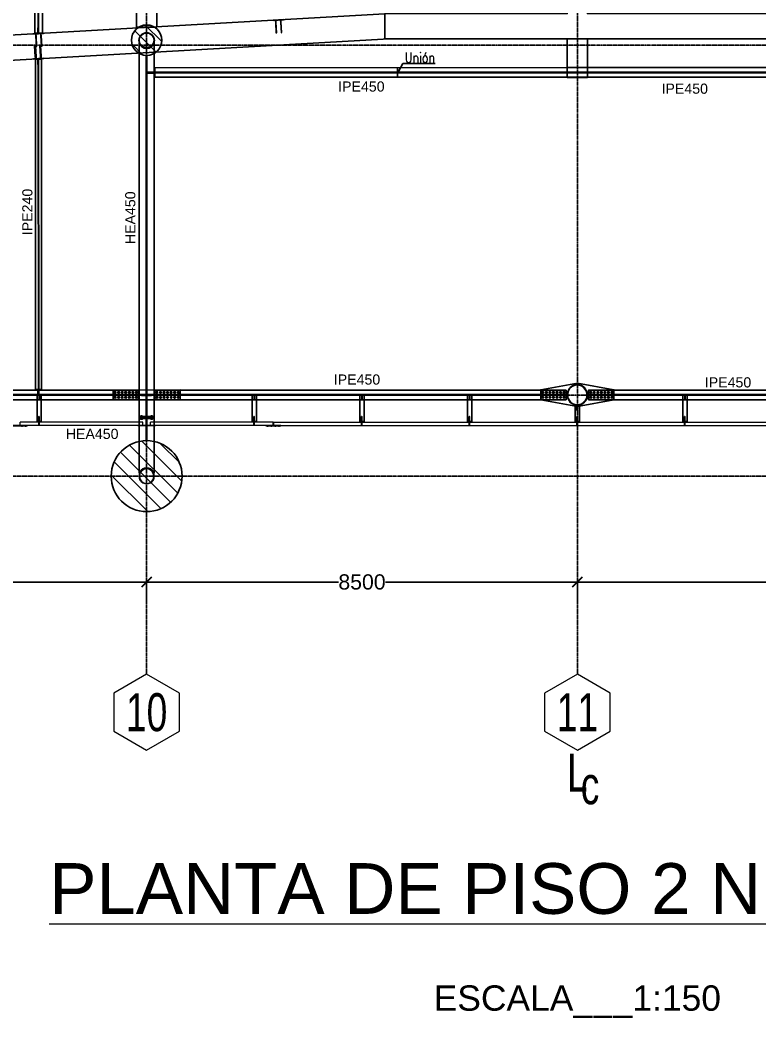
# Model space of a CAD drawing. Header units: millimetres. Extents: x -12345 to 95575, y -10691 to 31862.
# Drawn here: x 31500 to 46085, y -10691 to 9000 of the extents above; entities that cross this region are included whole.
import ezdxf
from ezdxf.enums import TextEntityAlignment as Align

# ---------------------------------------------------------------- set-up
doc = ezdxf.new("R2010")
doc.units = ezdxf.units.MM
doc.header["$LTSCALE"] = 0.9
doc.linetypes.add('DXK_LINE_DOT3', pattern=[5.9187, 2.979, -0.9799, 0.9799, -0.9799])
doc.layers.get('0').update_dxf_attribs({"color": 255})
for name, color, linetype, lineweight in [('0-1', 7, 'Continuous', 5), ('E_COLUMNAS', 1, 'Continuous', 18), ('E_COLUMNAS-1', 1, 'Continuous', 25), ('E_TEXTO', 3, 'Continuous', 9), ('E_VIGAS-1', 254, 'Continuous', 25), ('E_VIGAS-2', 5, 'Continuous', 25), ('HCB-TEXT-H1', 6, 'Continuous', 18), ('HCB-TEXT-H2', 4, 'Continuous', 18), ('HCB_EJES', 1, 'DXK_LINE_DOT3', 9), ('HCB_VARILLA', 5, 'Continuous', 15), ('TUBO-REDONDO', 1, 'Continuous', 9)]:
    doc.layers.add(name, color=color, linetype=linetype, lineweight=lineweight)
for name, color, linetype in [('COTAS', 8, 'Continuous'), ('HCB-EJES', 1, 'Continuous'), ('HCB-PLATINAS', 3, 'Continuous'), ('HCB-ROTULOS', 2, 'Continuous'), ('HCB_ALMA', 252, 'Continuous'), ('HCB_PANTALLAS', 6, 'Continuous'), ('HCB_PLATINA', 4, 'Continuous'), ('HCB_VIGAS', 4, 'Continuous'), ('UNIÒN', 6, 'Continuous')]:
    doc.layers.add(name, color=color, linetype=linetype)
doc.styles.add('CNI_COTAS', font='romans.shx', dxfattribs={"width": 0.8})
doc.styles.add('VERDANA', font='arial.ttf')
doc.dimstyles.new('1.125', dxfattribs={"dimscale": 0, "dimtxt": 300, "dimasz": 200, "dimexe": 4, "dimexo": 4, "dimgap": 15, "dimtad": 0, "dimdec": 0, "dimzin": 4, "dimdsep": 46, "dimtxsty": 'VERDANA', "dimblk": 'ARCHTICK', "dimcen": -10, "dimclrd": 256, "dimclrt": 3, "dimadec": 0, "dimazin": 0, "dimtfac": 1, "dimtdec": 0, "dimtmove": 2, "dimatfit": 0, "dimldrblk": 'OBLIQUE', "dimfxl": 0.05, "dimtolj": 1, "dimtzin": 0, "dimarcsym": 0})
doc.dimstyles.new('UNIÒN', dxfattribs={"dimscale": 0, "dimtxt": 200, "dimasz": 60, "dimexe": 4, "dimexo": 4, "dimgap": 15, "dimtad": 1, "dimdec": 0, "dimzin": 4, "dimdsep": 46, "dimtxsty": 'CNI_COTAS', "dimcen": -0.09, "dimclrd": 6, "dimclrt": 3, "dimadec": 0, "dimazin": 0, "dimtfac": 1, "dimtdec": 0, "dimtmove": 2, "dimatfit": 0, "dimfxl": 0.05, "dimtolj": 1, "dimtzin": 0, "dimarcsym": 0})

# ---------------------------------------------------------------- blocks, each defined once
blk = doc.blocks.new('_ArchTick')
at = {"color": 0, "linetype": 'ByBlock', "const_width": 0.15}
blk.add_lwpolyline([(-0.5, -0.5), (0.5, 0.5)], dxfattribs=at)
blk = doc.blocks.new('*D108')
at = {"layer": 'COTAS', "color": 0, "lineweight": -2, "transparency": 16777216}
for p, q in [((25500, -2507), (25500, -2085)), ((34000, -2507), (34000, -2085))]:
    blk.add_line(p, q, dxfattribs=at)
at = {"layer": 'COTAS', "lineweight": -2, "transparency": 16777216}
for p, q in [((25500, -2089), (29287, -2089)), ((34000, -2089), (30213, -2089))]:
    blk.add_line(p, q, dxfattribs=at)
at = {"layer": 'Defpoints', "color": 0, "transparency": 16777216}
for p in [(25500, -2089), (25500, -2511), (34000, -2511)]:
    blk.add_point(p, dxfattribs=at)
at = {"layer": 'COTAS', "lineweight": -2, "transparency": 16777216, "xscale": 200, "yscale": 200, "zscale": 200, "rotation": 180}
blk.add_blockref('_ArchTick', (25500, -2089), dxfattribs=at)
at = {"layer": 'COTAS', "lineweight": -2, "transparency": 16777216, "xscale": 200, "yscale": 200, "zscale": 200}
blk.add_blockref('_ArchTick', (34000, -2089), dxfattribs=at)
at = {"layer": 'COTAS', "color": 3, "transparency": 16777216, "insert": (29750, -2089), "char_height": 300, "attachment_point": 5, "style": 'VERDANA'}
blk.add_mtext('\\A1;8500', dxfattribs=at)
blk = doc.blocks.new('_Oblique')
at = {"color": 0, "linetype": 'ByBlock', "lineweight": -2}
blk.add_line((-0.5, -0.5), (0.5, 0.5), dxfattribs=at)
blk = doc.blocks.new('*D109')
at = {"layer": 'COTAS', "color": 0, "lineweight": -2, "transparency": 16777216}
for p, q in [((34000, -2507), (34000, -2085)), ((42500, -2507), (42500, -2085))]:
    blk.add_line(p, q, dxfattribs=at)
at = {"layer": 'COTAS', "lineweight": -2, "transparency": 16777216}
for p, q in [((34000, -2089), (37787, -2089)), ((42500, -2089), (38713, -2089))]:
    blk.add_line(p, q, dxfattribs=at)
at = {"layer": 'Defpoints', "color": 0, "transparency": 16777216}
for p in [(34000, -2089), (34000, -2511), (42500, -2511)]:
    blk.add_point(p, dxfattribs=at)
at = {"layer": 'COTAS', "lineweight": -2, "transparency": 16777216, "xscale": 200, "yscale": 200, "zscale": 200, "rotation": 180}
blk.add_blockref('_ArchTick', (34000, -2089), dxfattribs=at)
at = {"layer": 'COTAS', "lineweight": -2, "transparency": 16777216, "xscale": 200, "yscale": 200, "zscale": 200}
blk.add_blockref('_ArchTick', (42500, -2089), dxfattribs=at)
at = {"layer": 'COTAS', "color": 3, "transparency": 16777216, "insert": (38250, -2089), "char_height": 300, "attachment_point": 5, "style": 'VERDANA'}
blk.add_mtext('\\A1;8500', dxfattribs=at)
blk = doc.blocks.new('*D110')
at = {"layer": 'COTAS', "color": 0, "lineweight": -2, "transparency": 16777216}
for p, q in [((42500, -2507), (42500, -2085)), ((51000, -2507), (51000, -2085))]:
    blk.add_line(p, q, dxfattribs=at)
at = {"layer": 'COTAS', "lineweight": -2, "transparency": 16777216}
for p, q in [((42500, -2089), (46287, -2089)), ((51000, -2089), (47213, -2089))]:
    blk.add_line(p, q, dxfattribs=at)
at = {"layer": 'Defpoints', "color": 0, "transparency": 16777216}
for p in [(42500, -2089), (42500, -2511), (51000, -2511)]:
    blk.add_point(p, dxfattribs=at)
at = {"layer": 'COTAS', "lineweight": -2, "transparency": 16777216, "xscale": 200, "yscale": 200, "zscale": 200, "rotation": 180}
blk.add_blockref('_ArchTick', (42500, -2089), dxfattribs=at)
at = {"layer": 'COTAS', "lineweight": -2, "transparency": 16777216, "xscale": 200, "yscale": 200, "zscale": 200}
blk.add_blockref('_ArchTick', (51000, -2089), dxfattribs=at)
at = {"layer": 'COTAS', "color": 3, "transparency": 16777216, "insert": (46750, -2089), "char_height": 300, "attachment_point": 5, "style": 'VERDANA'}
blk.add_mtext('\\A1;8500', dxfattribs=at)

msp = doc.modelspace()

# ---------------------------------------------------------------- hatches: boundary and pattern name
at = {"layer": 'E_COLUMNAS'}
h = msp.add_hatch(dxfattribs=at)
h.set_pattern_fill('FP_22', color=256, scale=1000, style=0, pattern_type=2)
h.set_pattern_definition([(135, (82662.18, -140662), (-159.09903, -159.09903), [])])
h.paths.add_polyline_path([(34000.2, 8300), (34058.7, 8305.8), (34115, 8322.8), (34166.8, 8350.6), (34212.3, 8387.9), (34249.6, 8433.3), (34277.3, 8485.2), (34294.4, 8541.5), (34300.2, 8600), (34293.4, 8661.7), (34277.3, 8714.8), (34249.6, 8766.7), (34212.3, 8812.1), (34166.8, 8849.4), (34115, 8877.2), (34058.7, 8894.2), (34000.2, 8900), (33941.6, 8894.2), (33885.4, 8877.2), (33833.5, 8849.4), (33788, 8812.1), (33750.7, 8766.7), (33723, 8714.8), (33705.9, 8658.5), (33700.2, 8600), (33705.9, 8541.5), (33723, 8485.2), (33750.7, 8433.3), (33788, 8387.9), (33833.5, 8350.6), (33885.4, 8322.8), (33941.6, 8305.8)])
h = msp.add_hatch(dxfattribs=at)
h.set_pattern_fill('FP_1', color=256, scale=1000, style=0, pattern_type=2)
h.set_pattern_definition([(135, (82662.1, -140662.42), (-159.09903, -159.09903), [])])
h.paths.add_polyline_path([(34000, -700), (34091.4, -694), (34181.2, -676.1), (34267.9, -646.7), (34350, -606.2), (34426.1, -555.3), (34495, -495), (34555.3, -426.1), (34606.2, -350), (34646.7, -267.9), (34676.1, -181.2), (34694, -91.4), (34700, 0), (34694, 91.4), (34676.1, 181.2), (34646.7, 267.9), (34606.2, 350), (34555.3, 426.1), (34495, 495), (34426.1, 555.3), (34350, 606.2), (34267.9, 646.7), (34181.2, 676.1), (34091.4, 694), (34000, 700), (33908.6, 694), (33818.8, 676.1), (33732.1, 646.7), (33650, 606.2), (33573.9, 555.3), (33505, 495), (33444.7, 426.1), (33393.8, 350), (33353.3, 267.9), (33323.9, 181.2), (33306, 91.4), (33300, 0), (33306, -91.4), (33323.9, -181.2), (33353.3, -267.9), (33393.8, -350), (33444.7, -426.1), (33505, -495), (33573.9, -555.3), (33650, -606.2), (33732.1, -646.7), (33818.8, -676.1), (33908.6, -694)])

# ---------------------------------------------------------------- linework, layer by layer
at = {"color": 1, "linetype": 'Continuous'}
for centre, radius, start, end in [((33377.3, 1653.4), 11.5, 18, 198), ((33377.3, 1653.4), 11.5, 198, 18), ((33377.3, 1653.4), 10, 90, 270), ((33377.3, 1653.4), 10, 270, 90), ((33447.3, 1653.4), 11.5, 18, 198), ((33447.3, 1653.4), 11.5, 198, 18), ((33447.3, 1653.4), 10, 90, 270), ((33447.3, 1653.4), 10, 270, 90), ((33517.3, 1653.4), 11.5, 18, 198), ((33517.3, 1653.4), 11.5, 198, 18), ((33517.3, 1653.4), 10, 90, 270), ((33517.3, 1653.4), 10, 270, 90), ((33587.3, 1653.4), 11.5, 18, 198), ((33587.3, 1653.4), 11.5, 198, 18), ((33587.3, 1653.4), 10, 90, 270), ((33587.3, 1653.4), 10, 270, 90), ((33657.3, 1653.4), 11.5, 18, 198), ((33657.3, 1653.4), 11.5, 198, 18), ((33657.3, 1653.4), 10, 90, 270), ((33657.3, 1653.4), 10, 270, 90), ((33727.3, 1653.4), 11.5, 18, 198), ((33727.3, 1653.4), 11.5, 198, 18), ((33727.3, 1653.4), 10, 90, 270), ((33727.3, 1653.4), 10, 270, 90), ((33797.3, 1653.4), 11.5, 18, 198), ((33797.3, 1653.4), 11.5, 198, 18), ((33797.3, 1653.4), 10, 90, 270), ((33797.3, 1653.4), 10, 270, 90), ((34202.6, 1653.4), 11.5, 18.07296, 198.07296), ((34202.6, 1653.4), 11.5, 198.07296, 18.07296), ((34202.6, 1653.4), 10, 90.07296, 270.07296), ((34202.6, 1653.4), 10, 270.07296, 90.07296), ((34272.6, 1653.5), 11.5, 18.07296, 198.07296), ((34272.6, 1653.5), 11.5, 198.07296, 18.07296), ((34272.6, 1653.5), 10, 90.07296, 270.07296), ((34272.6, 1653.5), 10, 270.07296, 90.07296), ((34342.6, 1653.6), 11.5, 18.07296, 198.07296), ((34342.6, 1653.6), 11.5, 198.07296, 18.07296), ((34342.6, 1653.6), 10, 90.07296, 270.07296), ((34342.6, 1653.6), 10, 270.07296, 90.07296), ((34412.6, 1653.6), 11.5, 18.07296, 198.07296), ((34412.6, 1653.6), 11.5, 198.07296, 18.07296), ((34412.6, 1653.6), 10, 90.07296, 270.07296), ((34412.6, 1653.6), 10, 270.07296, 90.07296), ((34482.6, 1653.7), 11.5, 18.07296, 198.07296), ((34482.6, 1653.7), 11.5, 198.07296, 18.07296), ((34482.6, 1653.7), 10, 90.07296, 270.07296), ((34482.6, 1653.7), 10, 270.07296, 90.07296), ((34552.6, 1653.8), 11.5, 18.07296, 198.07296), ((34552.6, 1653.8), 11.5, 198.07296, 18.07296), ((34552.6, 1653.8), 10, 90.07296, 270.07296), ((34552.6, 1653.8), 10, 270.07296, 90.07296), ((34622.6, 1653.9), 11.5, 18.07296, 198.07296), ((34622.6, 1653.9), 11.5, 198.07296, 18.07296), ((34622.6, 1653.9), 10, 90.07296, 270.07296), ((34622.6, 1653.9), 10, 270.07296, 90.07296), ((41817, 1654), 11.5, 18.0268, 198.0268), ((41817, 1654), 11.5, 198.0268, 18.0268), ((41817, 1654), 10, 90.0268, 270.0268), ((41817, 1654), 10, 270.0268, 90.0268), ((41887, 1654), 11.5, 18.0268, 198.0268), ((41887, 1654), 11.5, 198.0268, 18.0268), ((41887, 1654), 10, 90.0268, 270.0268), ((41887, 1654), 10, 270.0268, 90.0268), ((41957, 1654.1), 11.5, 18.0268, 198.0268), ((41957, 1654.1), 11.5, 198.0268, 18.0268), ((41957, 1654.1), 10, 90.0268, 270.0268), ((41957, 1654.1), 10, 270.0268, 90.0268), ((42027, 1654.1), 11.5, 18.0268, 198.0268), ((42027, 1654.1), 11.5, 198.0268, 18.0268), ((42027, 1654.1), 10, 90.0268, 270.0268), ((42027, 1654.1), 10, 270.0268, 90.0268), ((42097, 1654.1), 11.5, 18.0268, 198.0268), ((42097, 1654.1), 11.5, 198.0268, 18.0268), ((42097, 1654.1), 10, 90.0268, 270.0268), ((42097, 1654.1), 10, 270.0268, 90.0268), ((42167, 1654.2), 11.5, 18.0268, 198.0268), ((42167, 1654.2), 11.5, 198.0268, 18.0268), ((42167, 1654.2), 10, 90.0268, 270.0268), ((42167, 1654.2), 10, 270.0268, 90.0268), ((42237, 1654.2), 11.5, 18.0268, 198.0268), ((42237, 1654.2), 11.5, 198.0268, 18.0268), ((42237, 1654.2), 10, 90.0268, 270.0268), ((42237, 1654.2), 10, 270.0268, 90.0268), ((42763.1, 1653.4), 11.5, 18.0268, 198.0268), ((42763.1, 1653.4), 11.5, 198.0268, 18.0268), ((42763.1, 1653.4), 10, 90.0268, 270.0268), ((42763.1, 1653.4), 10, 270.0268, 90.0268), ((42833.1, 1653.4), 11.5, 18.0268, 198.0268), ((42833.1, 1653.4), 11.5, 198.0268, 18.0268), ((42833.1, 1653.4), 10, 90.0268, 270.0268), ((42833.1, 1653.4), 10, 270.0268, 90.0268), ((42903.1, 1653.5), 11.5, 18.0268, 198.0268), ((42903.1, 1653.5), 11.5, 198.0268, 18.0268), ((42903.1, 1653.5), 10, 90.0268, 270.0268), ((42903.1, 1653.5), 10, 270.0268, 90.0268), ((42973.1, 1653.5), 11.5, 18.0268, 198.0268), ((42973.1, 1653.5), 11.5, 198.0268, 18.0268), ((42973.1, 1653.5), 10, 90.0268, 270.0268), ((42973.1, 1653.5), 10, 270.0268, 90.0268), ((43043.1, 1653.5), 11.5, 18.0268, 198.0268), ((43043.1, 1653.5), 11.5, 198.0268, 18.0268), ((43043.1, 1653.5), 10, 90.0268, 270.0268), ((43043.1, 1653.5), 10, 270.0268, 90.0268), ((43113.1, 1653.6), 11.5, 18.0268, 198.0268), ((43113.1, 1653.6), 11.5, 198.0268, 18.0268), ((43113.1, 1653.6), 10, 90.0268, 270.0268), ((43113.1, 1653.6), 10, 270.0268, 90.0268), ((43183.1, 1653.6), 11.5, 18.0268, 198.0268), ((43183.1, 1653.6), 11.5, 198.0268, 18.0268), ((43183.1, 1653.6), 10, 90.0268, 270.0268), ((43183.1, 1653.6), 10, 270.0268, 90.0268), ((33377.3, 1553.4), 11.5, 18, 198), ((33377.3, 1553.4), 11.5, 198, 18), ((33377.3, 1553.4), 10, 90, 270), ((33377.3, 1553.4), 10, 270, 90), ((33447.3, 1553.4), 11.5, 18, 198), ((33447.3, 1553.4), 11.5, 198, 18), ((33447.3, 1553.4), 10, 90, 270), ((33447.3, 1553.4), 10, 270, 90), ((33517.3, 1553.4), 11.5, 18, 198), ((33517.3, 1553.4), 11.5, 198, 18), ((33517.3, 1553.4), 10, 90, 270), ((33517.3, 1553.4), 10, 270, 90), ((33587.3, 1553.4), 11.5, 18, 198), ((33587.3, 1553.4), 11.5, 198, 18), ((33587.3, 1553.4), 10, 90, 270), ((33587.3, 1553.4), 10, 270, 90), ((33657.3, 1553.4), 11.5, 18, 198), ((33657.3, 1553.4), 11.5, 198, 18), ((33657.3, 1553.4), 10, 90, 270), ((33657.3, 1553.4), 10, 270, 90), ((33727.3, 1553.4), 11.5, 18, 198), ((33727.3, 1553.4), 11.5, 198, 18), ((33727.3, 1553.4), 10, 90, 270), ((33727.3, 1553.4), 10, 270, 90), ((33797.3, 1553.4), 11.5, 18, 198), ((33797.3, 1553.4), 11.5, 198, 18), ((33797.3, 1553.4), 10, 90, 270), ((33797.3, 1553.4), 10, 270, 90), ((34202.8, 1553.4), 11.5, 18.07296, 198.07296), ((34202.8, 1553.4), 11.5, 198.07296, 18.07296), ((34202.8, 1553.4), 10, 90.07296, 270.07296), ((34202.8, 1553.4), 10, 270.07296, 90.07296), ((34272.8, 1553.5), 11.5, 18.07296, 198.07296), ((34272.8, 1553.5), 11.5, 198.07296, 18.07296), ((34272.8, 1553.5), 10, 90.07296, 270.07296), ((34272.8, 1553.5), 10, 270.07296, 90.07296), ((34342.8, 1553.6), 11.5, 18.07296, 198.07296), ((34342.8, 1553.6), 11.5, 198.07296, 18.07296), ((34342.8, 1553.6), 10, 90.07296, 270.07296), ((34342.8, 1553.6), 10, 270.07296, 90.07296), ((34412.8, 1553.6), 11.5, 18.07296, 198.07296), ((34412.8, 1553.6), 11.5, 198.07296, 18.07296), ((34412.8, 1553.6), 10, 90.07296, 270.07296), ((34412.8, 1553.6), 10, 270.07296, 90.07296), ((34482.8, 1553.7), 11.5, 18.07296, 198.07296), ((34482.8, 1553.7), 11.5, 198.07296, 18.07296), ((34482.8, 1553.7), 10, 90.07296, 270.07296), ((34482.8, 1553.7), 10, 270.07296, 90.07296), ((34552.8, 1553.8), 11.5, 18.07296, 198.07296), ((34552.8, 1553.8), 11.5, 198.07296, 18.07296), ((34552.8, 1553.8), 10, 90.07296, 270.07296), ((34552.8, 1553.8), 10, 270.07296, 90.07296), ((34622.8, 1553.9), 11.5, 18.07296, 198.07296), ((34622.8, 1553.9), 11.5, 198.07296, 18.07296), ((34622.8, 1553.9), 10, 90.07296, 270.07296), ((34622.8, 1553.9), 10, 270.07296, 90.07296), ((41817.1, 1554), 11.5, 18.0268, 198.0268), ((41817.1, 1554), 11.5, 198.0268, 18.0268), ((41817.1, 1554), 10, 90.0268, 270.0268), ((41817.1, 1554), 10, 270.0268, 90.0268), ((41887.1, 1554), 11.5, 18.0268, 198.0268), ((41887.1, 1554), 11.5, 198.0268, 18.0268), ((41887.1, 1554), 10, 90.0268, 270.0268), ((41887.1, 1554), 10, 270.0268, 90.0268), ((41957.1, 1554.1), 11.5, 18.0268, 198.0268), ((41957.1, 1554.1), 11.5, 198.0268, 18.0268), ((41957.1, 1554.1), 10, 90.0268, 270.0268), ((41957.1, 1554.1), 10, 270.0268, 90.0268), ((42027.1, 1554.1), 11.5, 18.0268, 198.0268), ((42027.1, 1554.1), 11.5, 198.0268, 18.0268), ((42027.1, 1554.1), 10, 90.0268, 270.0268), ((42027.1, 1554.1), 10, 270.0268, 90.0268), ((42097.1, 1554.1), 11.5, 18.0268, 198.0268), ((42097.1, 1554.1), 11.5, 198.0268, 18.0268), ((42097.1, 1554.1), 10, 90.0268, 270.0268), ((42097.1, 1554.1), 10, 270.0268, 90.0268), ((42167.1, 1554.2), 11.5, 18.0268, 198.0268), ((42167.1, 1554.2), 11.5, 198.0268, 18.0268), ((42167.1, 1554.2), 10, 90.0268, 270.0268), ((42167.1, 1554.2), 10, 270.0268, 90.0268), ((42237.1, 1554.2), 11.5, 18.0268, 198.0268), ((42237.1, 1554.2), 11.5, 198.0268, 18.0268), ((42237.1, 1554.2), 10, 90.0268, 270.0268), ((42237.1, 1554.2), 10, 270.0268, 90.0268), ((42763.1, 1553.4), 11.5, 18.0268, 198.0268), ((42763.1, 1553.4), 11.5, 198.0268, 18.0268), ((42763.1, 1553.4), 10, 90.0268, 270.0268), ((42763.1, 1553.4), 10, 270.0268, 90.0268), ((42833.1, 1553.4), 11.5, 18.0268, 198.0268), ((42833.1, 1553.4), 11.5, 198.0268, 18.0268), ((42833.1, 1553.4), 10, 90.0268, 270.0268), ((42833.1, 1553.4), 10, 270.0268, 90.0268), ((42903.1, 1553.5), 11.5, 18.0268, 198.0268), ((42903.1, 1553.5), 11.5, 198.0268, 18.0268), ((42903.1, 1553.5), 10, 90.0268, 270.0268), ((42903.1, 1553.5), 10, 270.0268, 90.0268), ((42973.1, 1553.5), 11.5, 18.0268, 198.0268), ((42973.1, 1553.5), 11.5, 198.0268, 18.0268), ((42973.1, 1553.5), 10, 90.0268, 270.0268), ((42973.1, 1553.5), 10, 270.0268, 90.0268), ((43043.1, 1553.5), 11.5, 18.0268, 198.0268), ((43043.1, 1553.5), 11.5, 198.0268, 18.0268), ((43043.1, 1553.5), 10, 90.0268, 270.0268), ((43043.1, 1553.5), 10, 270.0268, 90.0268), ((43113.1, 1553.6), 11.5, 18.0268, 198.0268), ((43113.1, 1553.6), 11.5, 198.0268, 18.0268), ((43113.1, 1553.6), 10, 90.0268, 270.0268), ((43113.1, 1553.6), 10, 270.0268, 90.0268), ((43183.1, 1553.6), 11.5, 18.0268, 198.0268), ((43183.1, 1553.6), 11.5, 198.0268, 18.0268), ((43183.1, 1553.6), 10, 90.0268, 270.0268), ((43183.1, 1553.6), 10, 270.0268, 90.0268)]:
    msp.add_arc(centre, radius, start, end, dxfattribs=at)
at = {"layer": '0-1', "color": 8}
for p, q in [((31505, 1001.6), (31505, 1066.6)), ((33850, 1066.6), (31505, 1066.6)), ((33850, 1001.6), (31505, 1001.6)), ((33924.3, 1066.6), (33850, 1066.6)), ((33924.3, 1001.6), (33924.3, 1066.6)), ((34075.8, 1001.6), (34075.8, 1066.6)), ((34150, 1066.6), (34075.8, 1066.6)), ((36495, 1066.6), (34150, 1066.6)), ((36495, 1001.6), (34150, 1001.6)), ((36495, 1001.6), (36495, 1066.6)), ((36505, 1066.6), (36505, 1001.6)), ((36505, 1066.6), (48495, 1066.6)), ((36505, 1001.6), (48495, 1001.6))]:
    msp.add_line(p, q, dxfattribs=at)
at = {"layer": 'E_COLUMNAS', "linetype": 'Continuous'}
for points in [[(33847.7, -0.1, 1), (34152.7, 0.1, 1)], [(33857.7, 0.1, 1), (34142.7, 0, 1)]]:
    msp.add_lwpolyline(points, format="xyb", close=True, dxfattribs=at)
for radius in [152.5, 142.5]:
    msp.add_circle((34000, 8600), radius, dxfattribs=at)
at = {"layer": 'E_COLUMNAS-1'}
msp.add_lwpolyline([(34700, 0, 1), (33300, 0, 1)], format="xyb", close=True, dxfattribs=at)
msp.add_circle((34000, 8600), 300, dxfattribs=at)
at = {"layer": 'E_VIGAS-1', "color": 30, "true_color": 0xf26722}
for p, q in [((33800, 16649.9), (33800, 8856.7)), ((34200, 16649.9), (34200, 8856.7)), ((33800, 8856.7), (34200, 8856.7))]:
    msp.add_line(p, q, dxfattribs=at)
msp.add_lwpolyline([(42700.2, 8625.2), (42700.2, 7872.5), (42700.2, 7867.5), (42300.2, 7867.5), (42300.2, 7872.5), (42300.2, 8625.2)], dxfattribs=at)
at = {"layer": 'E_VIGAS-2', "color": 30, "true_color": 0xf26722}
msp.add_line((38789.3, 8625.2), (25500.2, 7872.1), dxfattribs=at)
msp.add_lwpolyline([(25500.2, 7872.1), (25500.2, 8372.1), (38700.2, 9120.9)], dxfattribs=at)
at = {"layer": 'HCB-EJES', "linetype": 'DXK_LINE_DOT3'}
for p, q in [((34000, -3906.8), (34000, 29407)), ((42500, -3906.8), (42500, 29407)), ((-10844.5, 8500), (94075, 8500)), ((-6888.4, 1600), (90118.8, 1600)), ((-10844.5, 0), (94075, 0))]:
    msp.add_line(p, q, dxfattribs=at)
at = {"layer": 'HCB-PLATINAS'}
for points in [[(36699.6, 9001.5), (36499.9, 8990), (36499.6, 8996), (36699.3, 9007.5)], [(31967.1, 8733), (31767.4, 8721.6), (31767.1, 8727.5), (31966.8, 8739)], [(31855.5, 8732.8), (31861.4, 8733.1), (31861.5, 8743), (31861.5, 8843), (31855.5, 8843), (31855.5, 8743)], [(31967, 8244.9), (31767.3, 8233), (31767.7, 8227), (31967.3, 8238.9)], [(31855.5, 8122.4), (31861.4, 8122.8), (31861.5, 8132.6), (31861.5, 8232.6), (31855.5, 8232.6), (31855.5, 8132.6)]]:
    msp.add_lwpolyline(points, close=True, dxfattribs=at)
at = {"layer": 'HCB_ALMA'}
for p, q in [((31860.4, 8750.7), (31860.4, 16751.3)), ((31867.5, 8750.7), (31867.5, 16751.3)), ((33990.7, 712.7), (33990.7, 8300)), ((34002.2, 712.7), (34002.2, 8300)), ((31864, 1708.3), (31860.4, 8216.8)), ((31871.1, 1708.3), (31867.5, 8216.8)), ((34159.1, 7967.2), (46714.5, 7967.1)), ((34159.1, 7957.8), (46714.5, 7957.8)), ((25709.4, 1608), (33838.2, 1608)), ((25709.4, 1598.6), (33836.4, 1598.6)), ((34156.4, 1607.9), (42285.3, 1607.9)), ((34156.4, 1598.5), (42283.5, 1598.5)), ((42709.4, 1608), (50838.2, 1608)), ((42709.4, 1598.6), (50836.4, 1598.6))]:
    msp.add_line(p, q, dxfattribs=at)
at = {"layer": 'HCB_EJES', "color": 40, "linetype": 'ByBlock', "true_color": 0xf8d731}
for points in [[(33350.5, -5031.8), (34000, -5406.8), (34649.5, -5031.8), (34649.5, -4281.8), (34000, -3906.8), (33350.5, -4281.8)], [(41850.5, -5031.8), (42500, -5406.8), (43149.5, -5031.8), (43149.5, -4281.8), (42500, -3906.8), (41850.5, -4281.8)]]:
    msp.add_lwpolyline(points, close=True, dxfattribs=at)
at = {"layer": 'HCB_PANTALLAS'}
msp.add_lwpolyline([(42700.1, 16375.3), (46300.1, 16375.3), (46300.1, 16875.3), (38700.1, 16875.3), (38700.1, 16375.3), (42300.1, 16375.3), (42300.1, 9125.3), (38700.1, 9125.3), (38700.1, 8625.3), (46300.1, 8625.3), (46300.1, 9125.3), (42700.1, 9125.3)], close=True, dxfattribs=at)
at = {"layer": 'HCB_PLATINA', "color": 8}
for p, q in [((31877, 1578.7), (31883, 1578.7)), ((36122.2, 1578.5), (36128.2, 1578.5)), ((38247.2, 1578.5), (38253.2, 1578.5)), ((40372.2, 1578.5), (40378.2, 1578.5)), ((44622.2, 1578.6), (44628.2, 1578.6))]:
    msp.add_line(p, q, dxfattribs=at)
at = {"layer": 'HCB_VARILLA', "color": 5}
for points in [[(36549.5, 8991.3), (36545.8, 8992.6), (36542.2, 8990.9), (36540.3, 8990), (36538.2, 8984.2), (36540.4, 8946.8), (36552.1, 8742.6), (36568.1, 8743.5), (36556.4, 8947.7), (36554.2, 8985.1), (36551.5, 8990.6)], [(36649.3, 8997.1), (36645.6, 8998.4), (36642.1, 8996.7), (36640.1, 8995.7), (36638.1, 8989.9), (36640.2, 8952.5), (36652, 8748.3), (36667.9, 8749.3), (36656.2, 8953.4), (36654, 8990.9), (36651.4, 8996.4)], [(31817, 8722.9), (31813.3, 8724.2), (31809.7, 8722.5), (31807.8, 8721.5), (31805.7, 8715.7), (31807.9, 8678.3), (31819.6, 8474.1), (31835.6, 8475.1), (31823.9, 8679.2), (31821.7, 8716.7), (31819, 8722.2)], [(31916.8, 8728.6), (31913.1, 8729.9), (31909.6, 8728.2), (31907.6, 8727.3), (31905.6, 8721.5), (31907.7, 8684), (31919.5, 8479.9), (31935.4, 8480.8), (31923.7, 8685), (31921.5, 8722.4), (31918.9, 8727.9)], [(31816.7, 8237.4), (31813.1, 8235.7), (31809.4, 8237), (31807.4, 8237.7), (31804.7, 8243.2), (31802.4, 8280.6), (31790.3, 8484.8), (31806.3, 8485.7), (31818.4, 8281.6), (31820.7, 8244.2), (31818.6, 8238.4)], [(31916.5, 8243.4), (31913, 8241.6), (31909.3, 8242.9), (31907.2, 8243.6), (31904.5, 8249.2), (31902.3, 8286.6), (31890.1, 8490.7), (31906.1, 8491.7), (31918.2, 8287.5), (31920.5, 8250.1), (31918.5, 8244.3)]]:
    msp.add_lwpolyline(points, close=True, dxfattribs=at)
at = {"layer": 'HCB_VIGAS'}
for p, q in [((33904.3, 1598.7), (33904.3, 1588.7)), ((33900, 1174.7), (33900, 1187.9)), ((34100, 1174.7), (34100, 1187.9)), ((31534.8, 987.7), (31534.8, 995.6)), ((31545.2, 987.7), (31545.2, 995.6)), ((31604.8, 987.7), (31604.8, 995.6)), ((31615.2, 987.7), (31615.2, 995.6)), ((31871.5, 1159.1), (31877.5, 1159.1)), ((31871.5, 1079.1), (31877.5, 1079.1)), ((31871.5, 1066.6), (31877.5, 1066.6)), ((31871.5, 1019.1), (31877.5, 1019.1)), ((33849.1, 989.7), (33849.1, 997.6)), ((33924.3, 1001.6), (33850, 1001.6)), ((33900, 1123.5), (33900, 1136.7)), ((33914.3, 997.6), (33914.3, 1001.6)), ((33934.3, 997.6), (33934.3, 1001.6)), ((33969.3, 997.6), (33969.3, 1001.6)), ((34030.8, 997.6), (34030.8, 1001.6)), ((34065.8, 997.6), (34065.8, 1001.6)), ((34150, 1001.6), (34075.8, 1001.6)), ((34085.8, 997.6), (34085.8, 1001.6)), ((34100, 1123.5), (34100, 1136.7)), ((36116.7, 1159.1), (36122.7, 1159.1)), ((36116.7, 1079.1), (36122.7, 1079.1)), ((36116.7, 1066.6), (36122.7, 1066.6)), ((36116.7, 1019.1), (36122.7, 1019.1)), ((36384.8, 987.7), (36384.8, 995.6)), ((36395.2, 987.7), (36395.2, 995.6)), ((36454.8, 987.7), (36454.8, 995.6)), ((36465.2, 987.7), (36465.2, 995.6)), ((36534.8, 987.7), (36534.8, 995.6)), ((36545.2, 987.7), (36545.2, 995.6)), ((36604.8, 987.7), (36604.8, 995.6)), ((36615.2, 987.7), (36615.2, 995.6)), ((38241.7, 1159.1), (38247.7, 1159.1)), ((38241.7, 1079.1), (38247.7, 1079.1)), ((38241.7, 1066.6), (38247.7, 1066.6)), ((38241.7, 1019.1), (38247.7, 1019.1)), ((40366.7, 1159.1), (40372.7, 1159.1)), ((40366.7, 1079.1), (40372.7, 1079.1)), ((40366.7, 1066.6), (40372.7, 1066.6)), ((40366.7, 1019.1), (40372.7, 1019.1)), ((42491.5, 1159.1), (42497.5, 1159.1)), ((42491.5, 1079.1), (42497.5, 1079.1)), ((42491.5, 1066.6), (42497.5, 1066.6)), ((42491.5, 1019.1), (42497.5, 1019.1)), ((44616.7, 1159.1), (44622.7, 1159.1)), ((44616.7, 1079.1), (44622.7, 1079.1)), ((44616.7, 1066.6), (44622.7, 1066.6)), ((44616.7, 1019.1), (44622.7, 1019.1))]:
    msp.add_line(p, q, dxfattribs=at)
for points in [[(31792.5, 16762.5), (31942.5, 16754), (31942.5, 8747.6), (31792.5, 8739.1), (31792.5, 16762.5)], [(31807.5, 8219.5), (31807.5, 1708.4), (31927.5, 1708.4), (31927.5, 8226.3), (31807.5, 8219.5)], [(34162.7, 7870), (46718, 7870), (46718, 8060), (42287.5, 8060), (34162.7, 8057.5), (34162.7, 7870), (34162.7, 7870)], [(33840, 1598.7), (33984.3, 1598.7), (33984.3, 1608.1), (33840, 1608.1)], [(33900.7, 1588.7), (33990.7, 1588.7), (33990.7, 1598.7), (33900.7, 1598.7)], [(34160, 1608.1), (34015.8, 1608.1), (34015.8, 1598.7), (34160, 1598.7)], [(33885, 1174.7), (33885, 1187.9), (33915, 1187.9), (33915, 1174.7)], [(34085, 1174.7), (34085, 1187.9), (34115, 1187.9), (34115, 1174.7)], [(31550.4, 995.6), (31550.4, 987.7), (31529.6, 987.7), (31529.6, 995.6)], [(31620.4, 995.6), (31620.4, 987.7), (31599.6, 987.7), (31599.6, 995.6)], [(33850, 989.7), (33849.1, 989.7), (33843.9, 989.7), (33843.9, 997.6)], [(33915, 1136.7), (33915, 1123.5), (33885, 1123.5), (33885, 1136.7)], [(34115, 1136.7), (34115, 1123.5), (34085, 1123.5), (34085, 1136.7)], [(34150, 989.7), (34151, 989.7), (34151, 997.6)], [(34151, 989.7), (34156.2, 989.7), (34156.2, 997.6)], [(36379.6, 995.6), (36379.6, 987.7), (36400.4, 987.7), (36400.4, 995.6)], [(36449.6, 995.6), (36449.6, 987.7), (36470.4, 987.7), (36470.4, 995.6)], [(36550.4, 995.6), (36550.4, 987.7), (36529.6, 987.7), (36529.6, 995.6)], [(36620.4, 995.6), (36620.4, 987.7), (36599.6, 987.7), (36599.6, 995.6)]]:
    msp.add_lwpolyline(points, dxfattribs=at)
msp.add_lwpolyline([(33850, 8549.6), (33850, 1699.4), (33850, 1507.9), (33850, 1174.7), (34150, 1174.7), (34150, 1507.9), (34150, 1699.7), (34150, 8549.6, -0.7477657), (33850, 8549.6)], format="xyb", dxfattribs=at)
for points in [[(34002.2, 7950.2), (34002.2, 7960.2), (34150, 7960.1), (34150, 7950.1)], [(34012.2, 7960.2), (34012.2, 7967.3), (34162.7, 7967.2), (34162.7, 7960.1)], [(33340.2, 1698.4), (33840, 1698.4), (33840, 1508.4), (33340, 1508.4), (26223, 1508.4), (25723, 1508.4), (25723, 1698.4), (26223, 1698.4)], [(31839, 1508.4), (31839, 1076.6), (31921, 1076.6), (31921, 1508.4), (31921, 1598.7), (31839, 1598.7)], [(31854, 1607.9), (31864, 1607.9), (31864, 1698.2), (31854, 1698.2)], [(31864, 1617.9), (31871.1, 1617.9), (31871.1, 1708.3), (31864, 1708.3)], [(31883, 1598.7), (31883, 1508.4), (31877, 1508.4), (31877, 1598.7)], [(33377.3, 1636.1), (33362.3, 1644.7), (33362.3, 1662), (33377.3, 1670.7), (33392.3, 1662), (33392.3, 1644.7)], [(33447.3, 1636.1), (33432.3, 1644.7), (33432.3, 1662), (33447.3, 1670.7), (33462.3, 1662), (33462.3, 1644.7)], [(33517.3, 1636.1), (33502.3, 1644.7), (33502.3, 1662), (33517.3, 1670.7), (33532.3, 1662), (33532.3, 1644.7)], [(33587.3, 1636.1), (33572.3, 1644.7), (33572.3, 1662), (33587.3, 1670.7), (33602.3, 1662), (33602.3, 1644.7)], [(33657.3, 1636.1), (33642.3, 1644.7), (33642.3, 1662), (33657.3, 1670.7), (33672.3, 1662), (33672.3, 1644.7)], [(33727.3, 1636.1), (33712.3, 1644.7), (33712.3, 1662), (33727.3, 1670.7), (33742.3, 1662), (33742.3, 1644.7)], [(33797.3, 1636.1), (33782.3, 1644.7), (33782.3, 1662), (33797.3, 1670.7), (33812.3, 1662), (33812.3, 1644.7)], [(34002.2, 1588.7), (34092.2, 1588.7), (34092.2, 1598.7), (34002.2, 1598.7)], [(42277, 1698.3), (42277, 1508.3), (41777, 1508.3), (34660, 1508.4), (34160, 1508.4), (34160, 1698.4), (34659.8, 1698.4), (41777, 1698.3)], [(34202.6, 1670.7), (34217.6, 1662.1), (34217.6, 1644.7), (34202.7, 1636.1), (34187.6, 1644.7), (34187.6, 1662)], [(34272.6, 1670.8), (34287.6, 1662.1), (34287.6, 1644.8), (34272.7, 1636.1), (34257.6, 1644.8), (34257.6, 1662.1)], [(34342.6, 1670.9), (34357.6, 1662.2), (34357.6, 1644.9), (34342.7, 1636.2), (34327.6, 1644.9), (34327.6, 1662.2)], [(34412.6, 1671), (34427.6, 1662.3), (34427.6, 1645), (34412.7, 1636.3), (34397.6, 1645), (34397.6, 1662.3)], [(34482.6, 1671.1), (34497.6, 1662.4), (34497.6, 1645.1), (34482.7, 1636.4), (34467.6, 1645.1), (34467.6, 1662.4)], [(34552.6, 1671.1), (34567.6, 1662.5), (34567.6, 1645.2), (34552.7, 1636.5), (34537.6, 1645.1), (34537.6, 1662.5)], [(34622.6, 1671.2), (34637.6, 1662.6), (34637.6, 1645.3), (34622.7, 1636.6), (34607.6, 1645.2), (34607.6, 1662.6)], [(36084.2, 1508.4), (36084.2, 1076.6), (36166.2, 1076.6), (36166.2, 1508.4), (36166.2, 1598.7), (36084.2, 1598.7)], [(36128.2, 1598.5), (36128.2, 1508.2), (36122.2, 1508.2), (36122.2, 1598.5)], [(38209.2, 1508.3), (38209.2, 1076.6), (38291.2, 1076.6), (38291.2, 1508.3), (38291.2, 1598.6), (38209.2, 1598.6)], [(38253.2, 1598.5), (38253.2, 1508.2), (38247.2, 1508.2), (38247.2, 1598.5)], [(40334.2, 1508.3), (40334.2, 1076.6), (40416.2, 1076.6), (40416.2, 1508.3), (40416.2, 1598.6), (40334.2, 1598.6)], [(40378.2, 1598.5), (40378.2, 1508.2), (40372.2, 1508.2), (40372.2, 1598.5)], [(41817, 1636.7), (41802, 1645.3), (41802, 1662.7), (41817, 1671.3), (41832, 1662.7), (41832, 1645.4)], [(41887, 1636.7), (41872, 1645.4), (41872, 1662.7), (41887, 1671.4), (41902, 1662.7), (41902, 1645.4)], [(41957, 1636.7), (41942, 1645.4), (41942, 1662.7), (41957, 1671.4), (41972, 1662.7), (41972, 1645.4)], [(42027, 1636.8), (42012, 1645.4), (42012, 1662.8), (42027, 1671.4), (42042, 1662.8), (42042, 1645.4)], [(42097, 1636.8), (42082, 1645.5), (42082, 1662.8), (42097, 1671.5), (42112, 1662.8), (42112, 1645.5)], [(42167, 1636.8), (42152, 1645.5), (42152, 1662.8), (42167, 1671.5), (42182, 1662.8), (42182, 1645.5)], [(42297, 1609.2), (42297, 1619.2), (42295.3, 1619.2), (42197, 1619.2), (42197, 1609.2), (42294.4, 1609.2)], [(42237, 1636.9), (42222, 1645.5), (42222, 1662.9), (42237, 1671.5), (42252, 1662.9), (42252, 1645.5)], [(42705.7, 1608.1), (42802.9, 1608.1), (42802.9, 1618.1), (42704.8, 1618.1), (42702.9, 1618.1), (42702.9, 1608.1)], [(50840, 1508.4), (50340, 1508.4), (46880.8, 1508.3), (46760.9, 1508.3), (43223, 1508.3), (42722.9, 1508.3), (42722.9, 1698.3), (43223, 1698.3), (46760.6, 1698.3), (47001, 1698.3), (50341.8, 1698.4), (50840, 1698.4)], [(42763.1, 1636.1), (42748.1, 1644.7), (42748.1, 1662), (42763.1, 1670.7), (42778.1, 1662.1), (42778.1, 1644.7)], [(42833.1, 1636.1), (42818.1, 1644.8), (42818.1, 1662.1), (42833.1, 1670.7), (42848.1, 1662.1), (42848.1, 1644.8)], [(42903.1, 1636.1), (42888.1, 1644.8), (42888.1, 1662.1), (42903.1, 1670.8), (42918.1, 1662.1), (42918.1, 1644.8)], [(42973.1, 1636.2), (42958.1, 1644.8), (42958.1, 1662.1), (42973.1, 1670.8), (42988.1, 1662.2), (42988.1, 1644.8)], [(43043.1, 1636.2), (43028.1, 1644.9), (43028.1, 1662.2), (43043.1, 1670.8), (43058.1, 1662.2), (43058.1, 1644.9)], [(43113.1, 1636.2), (43098.1, 1644.9), (43098.1, 1662.2), (43113.1, 1670.9), (43128.1, 1662.2), (43128.1, 1644.9)], [(43183.1, 1636.3), (43168.1, 1644.9), (43168.1, 1662.2), (43183.1, 1670.9), (43198.1, 1662.3), (43198.1, 1644.9)], [(44584.2, 1508.3), (44584.2, 1076.6), (44666.2, 1076.6), (44666.2, 1508.3), (44666.2, 1598.6), (44584.2, 1598.6)], [(44628.2, 1598.6), (44628.2, 1508.3), (44622.2, 1508.3), (44622.2, 1598.6)], [(33377.3, 1536.1), (33362.3, 1544.7), (33362.3, 1562), (33377.3, 1570.7), (33392.3, 1562), (33392.3, 1544.7)], [(33447.3, 1536.1), (33432.3, 1544.7), (33432.3, 1562), (33447.3, 1570.7), (33462.3, 1562), (33462.3, 1544.7)], [(33517.3, 1536.1), (33502.3, 1544.7), (33502.3, 1562), (33517.3, 1570.7), (33532.3, 1562), (33532.3, 1544.7)], [(33587.3, 1536.1), (33572.3, 1544.7), (33572.3, 1562), (33587.3, 1570.7), (33602.3, 1562), (33602.3, 1544.7)], [(33657.3, 1536.1), (33642.3, 1544.7), (33642.3, 1562), (33657.3, 1570.7), (33672.3, 1562), (33672.3, 1544.7)], [(33727.3, 1536.1), (33712.3, 1544.7), (33712.3, 1562), (33727.3, 1570.7), (33742.3, 1562), (33742.3, 1544.7)], [(33797.3, 1536.1), (33782.3, 1544.7), (33782.3, 1562), (33797.3, 1570.7), (33812.3, 1562), (33812.3, 1544.7)], [(34202.7, 1570.7), (34217.8, 1562.1), (34217.8, 1544.7), (34202.8, 1536.1), (34187.8, 1544.7), (34187.8, 1562)], [(34272.7, 1570.8), (34287.8, 1562.1), (34287.8, 1544.8), (34272.8, 1536.1), (34257.8, 1544.8), (34257.8, 1562.1)], [(34342.7, 1570.9), (34357.8, 1562.2), (34357.8, 1544.9), (34342.8, 1536.2), (34327.8, 1544.9), (34327.8, 1562.2)], [(34412.7, 1571), (34427.8, 1562.3), (34427.8, 1545), (34412.8, 1536.3), (34397.8, 1545), (34397.8, 1562.3)], [(34482.7, 1571.1), (34497.8, 1562.4), (34497.8, 1545.1), (34482.8, 1536.4), (34467.8, 1545.1), (34467.8, 1562.4)], [(34552.7, 1571.1), (34567.8, 1562.5), (34567.8, 1545.2), (34552.8, 1536.5), (34537.8, 1545.1), (34537.8, 1562.5)], [(34622.7, 1571.2), (34637.8, 1562.6), (34637.8, 1545.3), (34622.8, 1536.6), (34607.8, 1545.2), (34607.8, 1562.6)], [(41817.1, 1536.7), (41802.1, 1545.3), (41802.1, 1562.7), (41817.1, 1571.3), (41832.1, 1562.7), (41832.1, 1545.4)], [(41887.1, 1536.7), (41872.1, 1545.4), (41872.1, 1562.7), (41887.1, 1571.4), (41902.1, 1562.7), (41902.1, 1545.4)], [(41957.1, 1536.7), (41942.1, 1545.4), (41942.1, 1562.7), (41957.1, 1571.4), (41972.1, 1562.7), (41972.1, 1545.4)], [(42027.1, 1536.8), (42012.1, 1545.4), (42012.1, 1562.8), (42027.1, 1571.4), (42042.1, 1562.8), (42042.1, 1545.4)], [(42097.1, 1536.8), (42082.1, 1545.5), (42082.1, 1562.8), (42097.1, 1571.5), (42112.1, 1562.8), (42112.1, 1545.5)], [(42167.1, 1536.8), (42152.1, 1545.5), (42152.1, 1562.8), (42167.1, 1571.5), (42182.1, 1562.8), (42182.1, 1545.5)], [(42237.1, 1536.9), (42222.1, 1545.5), (42222.1, 1562.9), (42237.1, 1571.5), (42252.1, 1562.9), (42252.1, 1545.5)], [(42459, 1383.8), (42459, 1076.6), (42541, 1076.6), (42541, 1383.7), (42541, 1390.3), (42459, 1390.3)], [(42491.5, 1295.3), (42491.5, 1399.3), (42491.5, 1400.3), (42497.5, 1400.3), (42497.5, 1398.7), (42497.5, 1295.3)], [(42763.1, 1536.1), (42748.1, 1544.7), (42748.1, 1562), (42763.1, 1570.7), (42778.1, 1562.1), (42778.1, 1544.7)], [(42833.1, 1536.1), (42818.1, 1544.8), (42818.1, 1562.1), (42833.1, 1570.7), (42848.1, 1562.1), (42848.1, 1544.8)], [(42903.1, 1536.1), (42888.1, 1544.8), (42888.1, 1562.1), (42903.1, 1570.8), (42918.1, 1562.1), (42918.1, 1544.8)], [(42973.1, 1536.2), (42958.1, 1544.8), (42958.1, 1562.1), (42973.1, 1570.8), (42988.1, 1562.2), (42988.1, 1544.8)], [(43043.1, 1536.2), (43028.1, 1544.9), (43028.1, 1562.2), (43043.1, 1570.8), (43058.1, 1562.2), (43058.1, 1544.9)], [(43113.1, 1536.2), (43098.1, 1544.9), (43098.1, 1562.2), (43113.1, 1570.9), (43128.1, 1562.2), (43128.1, 1544.9)], [(43183.1, 1536.3), (43168.1, 1544.9), (43168.1, 1562.2), (43183.1, 1570.9), (43198.1, 1562.3), (43198.1, 1544.9)], [(31505, 1001.6), (31495, 1001.6), (31355, 1001.6), (31355, 995.6), (31645, 995.6), (31645, 1001.6)], [(31877.5, 1076.6), (31877.5, 1174.1), (31871.5, 1174.1), (31871.5, 1076.6), (31871.5, 1066.6), (31871.5, 1009.1), (31877.5, 1009.1), (31877.5, 1066.6)], [(33994.3, 1001.6), (33994.3, 997.6), (33850, 997.6), (33829.3, 997.6), (33829.3, 1001.6)], [(34150, 1174.7), (33850, 1174.7), (33850, 1155.7), (34150, 1155.7)], [(34150, 1155.7), (33850, 1155.7), (33850, 1136.7), (34150, 1136.7)], [(34005.8, 997.6), (34005.8, 1001.6), (34170.8, 1001.6), (34170.8, 997.6), (34150, 997.6)], [(36122.7, 1076.6), (36122.7, 1174.1), (36116.7, 1174.1), (36116.7, 1076.6), (36116.7, 1066.6), (36116.7, 1009.1), (36122.7, 1009.1), (36122.7, 1066.6)], [(36505, 1001.6), (36495, 1001.6), (36355, 1001.6), (36355, 995.6), (36645, 995.6), (36645, 1001.6)], [(38247.7, 1076.6), (38247.7, 1174.1), (38241.7, 1174.1), (38241.7, 1076.6), (38241.7, 1066.6), (38241.7, 1009.1), (38247.7, 1009.1), (38247.7, 1066.6)], [(40372.7, 1076.6), (40372.7, 1174.1), (40366.7, 1174.1), (40366.7, 1076.6), (40366.7, 1066.6), (40366.7, 1009.1), (40372.7, 1009.1), (40372.7, 1066.6)], [(42497.5, 1076.6), (42497.5, 1174.1), (42491.5, 1174.1), (42491.5, 1076.6), (42491.5, 1066.6), (42491.5, 1009.1), (42497.5, 1009.1), (42497.5, 1066.6)], [(44622.7, 1076.6), (44622.7, 1174.1), (44616.7, 1174.1), (44616.7, 1076.6), (44616.7, 1066.6), (44616.7, 1009.1), (44622.7, 1009.1), (44622.7, 1066.6)]]:
    msp.add_lwpolyline(points, close=True, dxfattribs=at)
at = {"layer": 'HCB_VIGAS', "color": 8}
for points in [[(43223, 1503.6), (42500, 1376.5), (41777, 1504.5), (41777, 1704.5), (42499.8, 1832.5), (43223, 1703.6)], [(43223, 1503.6), (42500, 1376.5), (41777, 1504.5), (41777, 1704.5), (42499.8, 1832.5), (43223, 1703.6)], [(33340, 1507.9), (33340.2, 1698.9), (34659.8, 1700.1), (34660, 1507.9)], [(33340, 1507.9), (33340.2, 1698.9), (34659.8, 1700.1), (34660, 1507.9)]]:
    msp.add_lwpolyline(points, close=True, dxfattribs=at)
at = {"layer": 'HCB_VIGAS'}
msp.add_lwpolyline([(33864.9, 90.3), (33858.7, 78.7), (33850, 62.2), (33850, 683.5), (33850, 1136.7), (34150, 1136.7), (34150, 1136.7), (34150, 683.5), (34150, 62.2), (34141.3, 78.6), (34135.1, 90.3, 0.5345111)], format="xyb", close=True, dxfattribs=at)
at = {"layer": 'TUBO-REDONDO'}
for points in [[(42300.1, 1568, 1), (42699.9, 1638.5, 1)], [(42311.9, 1636.5, 1), (42688.1, 1570.1, 1)]]:
    msp.add_lwpolyline(points, format="xyb", close=True, dxfattribs=at)
at = {"layer": 'UNIÒN', "color": 2, "const_width": 25}
msp.add_lwpolyline([(38953.5, 7952.5, 1), (38953.5, 7977.5, 1)], format="xyb", close=True, dxfattribs=at)
at = {"layer": 'UNIÒN'}
msp.add_lwpolyline([(38953.5, 7870), (38953.4, 8059)], dxfattribs=at)

# ---------------------------------------------------------------- texts
at = {"layer": 'E_TEXTO', "style": 'VERDANA'}
for s, p in [('IPE450', (38237.9, 7587)), ('IPE450', (44619.7, 7544.2)), ('IPE450', (38151.4, 1806.5)), ('IPE450', (45473, 1750.2)), ('HEA450', (32924.4, 733.6))]:
    msp.add_text(s, height=200, dxfattribs=at).set_placement(p, align=Align.CENTER)
for s, p in [('IPE240', (31745.7, 5211.2)), ('HEA450', (33777, 5097.4))]:
    msp.add_text(s, height=200, rotation=90, dxfattribs=at).set_placement(p, align=Align.CENTER)
at = {"layer": 'HCB-ROTULOS', "color": 4, "style": 'VERDANA', "width": 0.7}
for s, p in [('10', (34000, -4656.8)), ('11', (42500, -4656.8)), ('L', (42500, -5847.6)), ('c', (42750.3, -6097.8))]:
    msp.add_text(s, height=750, dxfattribs=at).set_placement(p, align=Align.MIDDLE_CENTER)
at = {"layer": 'HCB-TEXT-H1', "style": 'VERDANA'}
msp.add_text('%%UPLANTA DE PISO 2 N.E. +5.60m', height=1000, dxfattribs=at).set_placement((42500, -8135.1), align=Align.MIDDLE_CENTER)
at = {"layer": 'HCB-TEXT-H2', "style": 'VERDANA'}
msp.add_text('ESCALA___1:150', height=500, dxfattribs=at).set_placement((42500, -10296.3), align=Align.MIDDLE_CENTER)
at = {"layer": 'UNIÒN', "color": 3, "insert": (39095, 8157.7), "char_height": 200, "attachment_point": 7, "style": 'CNI_COTAS'}
msp.add_mtext('Unión', dxfattribs=at)

# ---------------------------------------------------------------- dimensions: what is measured, and where the dimension line sits
at = {"layer": 'COTAS'}
for base, p1, p2, picture, middle in [((25500, -2089.1), (34000, -2511.2), (25500, -2511.2), '*D108', (29750, -2089.1)), ((34000, -2089.1), (42500, -2511.2), (34000, -2511.2), '*D109', (38250, -2089.1)), ((42500, -2089.1), (51000, -2511.2), (42500, -2511.2), '*D110', (46750, -2089.1))]:
    dim = msp.add_linear_dim(base=base, p1=p1, p2=p2, dimstyle='1.125', override={"dimscale": 1}, dxfattribs=at)
    dim.commit()
    dim.dimension.update_dxf_attribs({"geometry": picture, "text_midpoint": middle})

# ---------------------------------------------------------------- leaders
at = {"layer": 'UNIÒN', "annotation_type": 0, "has_hookline": 1, "hookline_direction": 0, "text_width": 601.9}
msp.add_leader([(38965.1, 7969.6), (39058.5, 8140.5), (39080, 8140.5)], dimstyle='UNIÒN', override={"dimscale": 1}, dxfattribs=at)

doc.saveas('drawing.dxf')
